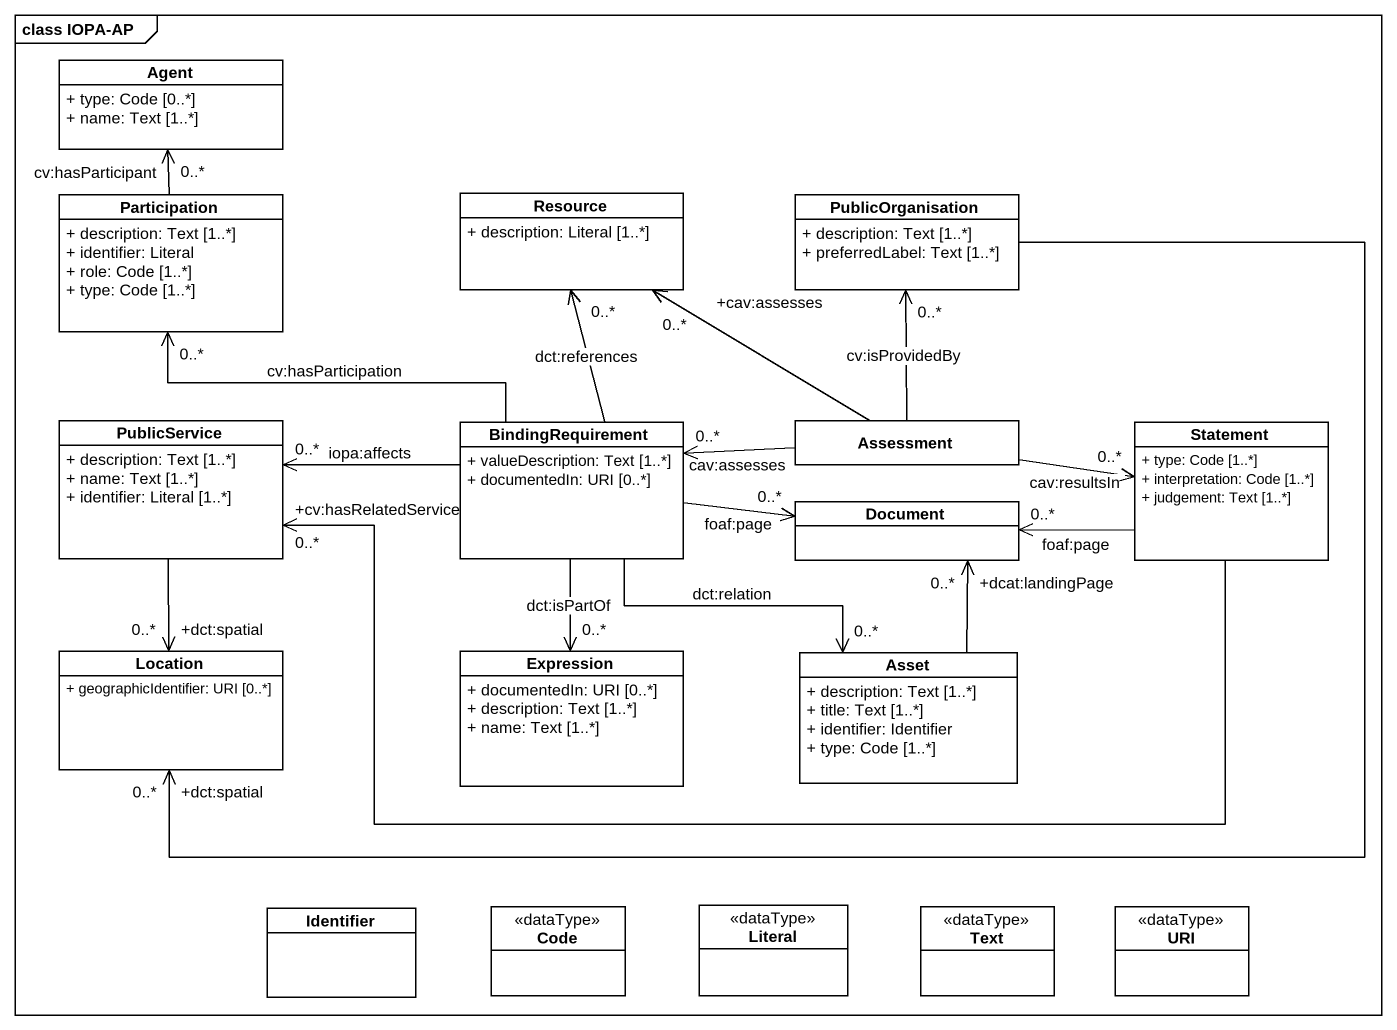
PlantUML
@startuml
mainframe class IOPA-AP
hide circle
hide empty members
skinparam classAttributeIconSize 0
class "Agent" as Agent_ {
  + type: Code [0..*]
  + name: Text [1..*]
}
class Participation {
  + description: Text [1..*]
  + identifier: Literal
  + role: Code [1..*]
  + type: Code [1..*]
}
class Resource {
  + description: Literal [1..*]
}
class PublicOrganisation {
  + description: Text [1..*]
  + preferredLabel: Text [1..*]
}
class PublicService {
  + description: Text [1..*]
  + name: Text [1..*]
  + identifier: Literal [1..*]
}
class BindingRequirement {
  + valueDescription: Text [1..*]
  + documentedIn: URI [0..*]
}
class Assessment
class Statement {
  + type: Code [1..*]
  + interpretation: Code [1..*]
  + judgement: Text [1..*]
}
class Document
class Location {
  + geographicIdentifier: URI [0..*]
}
class Expression {
  + documentedIn: URI [0..*]
  + description: Text [1..*]
  + name: Text [1..*]
}
class Asset {
  + description: Text [1..*]
  + title: Text [1..*]
  + identifier: Identifier
  + type: Code [1..*]
}
class Identifier
class Code <<dataType>>
class Literal <<dataType>>
class Text <<dataType>>
class URI <<dataType>>
Participation -up-> "0..*" Agent_ : cv:hasParticipant
PublicOrganisation --> "+dct:spatial\n0..*" Location
PublicService --> "+dct:spatial\n0..*" Location
BindingRequirement -left-> "0..*" Participation : cv:hasParticipation
BindingRequirement -up-> "0..*" Resource : dct:references
BindingRequirement -left-> "0..*" PublicService : iopa:affects
BindingRequirement -right-> "0..*" Document : foaf:page
BindingRequirement --> "0..*" Expression : dct:isPartOf
BindingRequirement --> "0..*" Asset : dct:relation
Assessment -up-> "+cav:assesses\n0..*" Resource
Assessment -up-> "0..*" PublicOrganisation : cv:isProvidedBy
Assessment -left-> "0..*" BindingRequirement : cav:assesses
Assessment -right-> "0..*" Statement : cav:resultsIn
Statement -left-> "+cv:hasRelatedService\n0..*" PublicService
Statement -left-> "0..*" Document : foaf:page
Asset -up-> "+dcat:landingPage\n0..*" Document
@enduml
